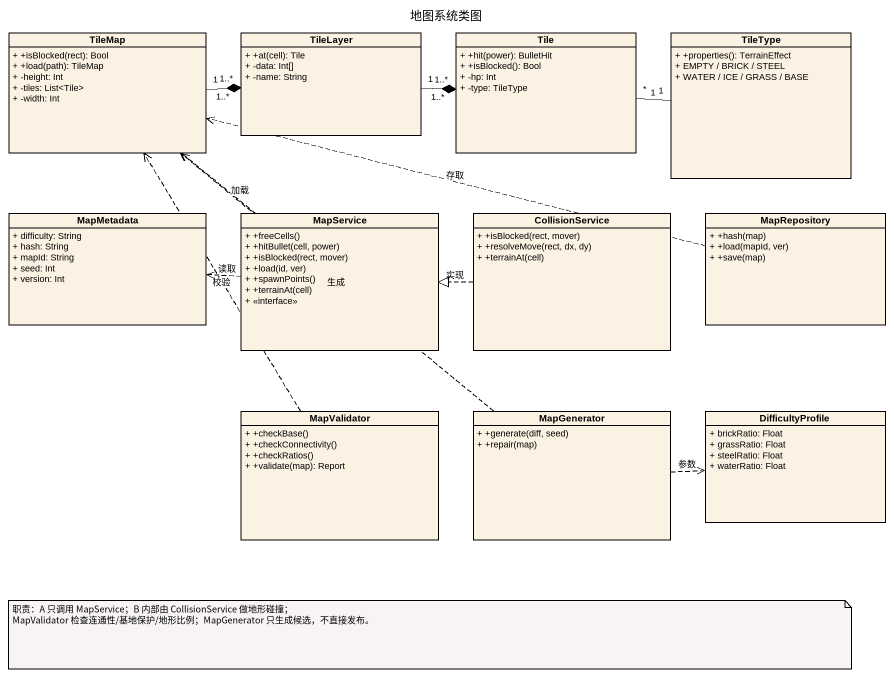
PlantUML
@startuml
title 地图系统类图
hide circle
hide empty members
skinparam classAttributeIconSize 0
class TileMap {
  {field} + +isBlocked(rect): Bool
  {field} + +load(path): TileMap
  + -height: Int
  + -tiles: List<Tile>
  + -width: Int
}
class TileLayer {
  {field} + +at(cell): Tile
  + -data: Int[]
  + -name: String
}
class Tile {
  {field} + +hit(power): BulletHit
  {field} + +isBlocked(): Bool
  + -hp: Int
  + -type: TileType
}
class TileType {
  {field} + +properties(): TerrainEffect
  + EMPTY / BRICK / STEEL
  + WATER / ICE / GRASS / BASE
}
class MapMetadata {
  + difficulty: String
  + hash: String
  + mapId: String
  + seed: Int
  + version: Int
}
class MapService {
  {field} + +freeCells()
  {field} + +hitBullet(cell, power)
  {field} + +isBlocked(rect, mover)
  {field} + +load(id, ver)
  {field} + +spawnPoints()
  {field} + +terrainAt(cell)
  + <<interface>>
}
class CollisionService {
  {field} + +isBlocked(rect, mover)
  {field} + +resolveMove(rect, dx, dy)
  {field} + +terrainAt(cell)
}
class MapRepository {
  {field} + +hash(map)
  {field} + +load(mapId, ver)
  {field} + +save(map)
}
class MapValidator {
  {field} + +checkBase()
  {field} + +checkConnectivity()
  {field} + +checkRatios()
  {field} + +validate(map): Report
}
class MapGenerator {
  {field} + +generate(diff, seed)
  {field} + +repair(map)
}
class DifficultyProfile {
  + brickRatio: Float
  + grassRatio: Float
  + steelRatio: Float
  + waterRatio: Float
}
TileMap "1" -right-* "1..*" TileLayer : 1..*
TileLayer "1" -right-* "1..*" Tile : 1..*
Tile "*" -right- "1" TileType : 1
MapService .up.> TileMap : 加载
MapService .left.> MapMetadata : 读取
CollisionService .left.|> MapService : 实现
MapRepository .left.> TileMap : 存取
MapValidator .up.> TileMap : 校验
MapGenerator .up.> TileMap : 生成
MapGenerator .right.> DifficultyProfile : 参数
note as N1
  职责：A 只调用 MapService；B 内部由 CollisionService 做地形碰撞；
  MapValidator 检查连通性/基地保护/地形比例；MapGenerator 只生成候选，不直接发布。
end note
@enduml
